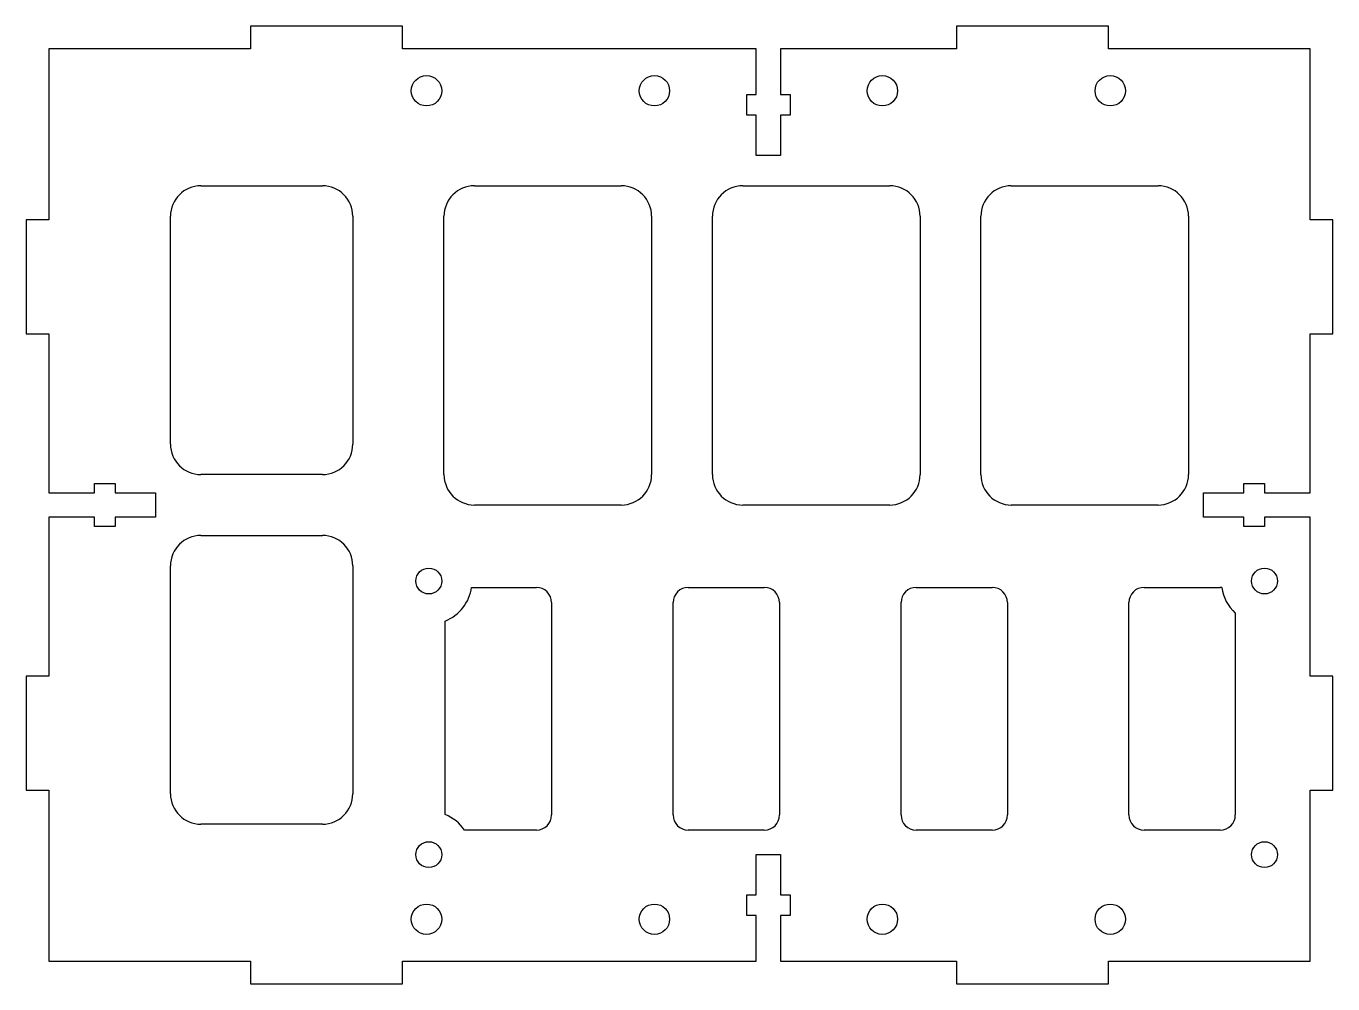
# Model space of a CAD drawing. Header units: millimetres. Extents: x -3 to 169, y -3 to 123.
import ezdxf

# ---------------------------------------------------------------- set-up
doc = ezdxf.new("R2010")
doc.units = ezdxf.units.MM

msp = doc.modelspace()

# ---------------------------------------------------------------- linework, layer by layer
for p, q in [((46.52, 123, 1.5), (26.52, 123, 1.5)), ((26.52, 123, 1.5), (26.52, 120, 1.5)), ((46.52, 120, 1.5), (46.52, 123, 1.5)), ((139.48, 123, 1.5), (119.48, 123, 1.5)), ((119.48, 123, 1.5), (119.48, 120, 1.5)), ((139.48, 120, 1.5), (139.48, 123, 1.5)), ((26.52, 120, 1.5), (0, 120, 1.5)), ((0, 120, 1.5), (0, 97.5, 1.5)), ((93.1, 120, 1.5), (46.52, 120, 1.5)), ((93.1, 114, 1.5), (93.1, 120, 1.5)), ((119.48, 120, 1.5), (96.3, 120, 1.5)), ((96.3, 120, 1.5), (96.3, 114, 1.5)), ((166, 120, 1.5), (139.48, 120, 1.5)), ((166, 97.5, 1.5), (166, 120, 1.5)), ((91.85, 111.3, 1.5), (91.85, 114, 1.5)), ((91.85, 114, 1.5), (93.1, 114, 1.5)), ((96.3, 114, 1.5), (97.55, 114, 1.5)), ((97.55, 114, 1.5), (97.55, 111.3, 1.5)), ((93.1, 111.3, 1.5), (91.85, 111.3, 1.5)), ((93.1, 105.99, 1.5), (93.1, 111.3, 1.5)), ((97.55, 111.3, 1.5), (96.3, 111.3, 1.5)), ((96.3, 111.3, 1.5), (96.3, 105.99, 1.5)), ((96.3, 105.99, 1.5), (93.1, 105.99, 1.5)), ((20, 102, 1.5), (36, 102, 1.5)), ((56, 102, 1.5), (75.33, 102, 1.5)), ((91.33, 102, 1.5), (110.67, 102, 1.5)), ((126.67, 102, 1.5), (146, 102, 1.5)), ((0, 97.5, 1.5), (-3, 97.5, 1.5)), ((-3, 97.5, 1.5), (-3, 82.5, 1.5)), ((16, 68, 1.5), (16, 98, 1.5)), ((40, 98, 1.5), (40, 68, 1.5)), ((52, 64, 1.5), (52, 98, 1.5)), ((79.33, 98, 1.5), (79.33, 64, 1.5)), ((87.33, 64, 1.5), (87.33, 98, 1.5)), ((114.67, 98, 1.5), (114.67, 64, 1.5)), ((122.67, 64, 1.5), (122.67, 98, 1.5)), ((150, 98, 1.5), (150, 64, 1.5)), ((169, 97.5, 1.5), (166, 97.5, 1.5)), ((169, 82.5, 1.5), (169, 97.5, 1.5)), ((-3, 82.5, 1.5), (0, 82.5, 1.5)), ((0, 82.5, 1.5), (0, 61.6, 1.5)), ((166, 61.6, 1.5), (166, 82.5, 1.5)), ((166, 82.5, 1.5), (169, 82.5, 1.5)), ((36, 64, 1.5), (20, 64, 1.5)), ((6, 61.6, 1.5), (6, 62.85, 1.5)), ((6, 62.85, 1.5), (8.7, 62.85, 1.5)), ((8.7, 62.85, 1.5), (8.7, 61.6, 1.5)), ((157.3, 61.6, 1.5), (157.3, 62.85, 1.5)), ((157.3, 62.85, 1.5), (160, 62.85, 1.5)), ((160, 62.85, 1.5), (160, 61.6, 1.5)), ((0, 61.6, 1.5), (6, 61.6, 1.5)), ((8.7, 61.6, 1.5), (14.01, 61.6, 1.5)), ((14.01, 61.6, 1.5), (14.01, 58.4, 1.5)), ((151.99, 58.4, 1.5), (151.99, 61.6, 1.5)), ((151.99, 61.6, 1.5), (157.3, 61.6, 1.5)), ((160, 61.6, 1.5), (166, 61.6, 1.5)), ((75.33, 60, 1.5), (56, 60, 1.5)), ((110.67, 60, 1.5), (91.33, 60, 1.5)), ((146, 60, 1.5), (126.67, 60, 1.5)), ((6, 58.4, 1.5), (0, 58.4, 1.5)), ((0, 58.4, 1.5), (0, 37.5, 1.5)), ((6, 57.15, 1.5), (6, 58.4, 1.5)), ((8.7, 57.15, 1.5), (6, 57.15, 1.5)), ((14.01, 58.4, 1.5), (8.7, 58.4, 1.5)), ((8.7, 58.4, 1.5), (8.7, 57.15, 1.5)), ((157.3, 58.4, 1.5), (151.99, 58.4, 1.5)), ((157.3, 57.15, 1.5), (157.3, 58.4, 1.5)), ((160, 57.15, 1.5), (157.3, 57.15, 1.5)), ((166, 58.4, 1.5), (160, 58.4, 1.5)), ((160, 58.4, 1.5), (160, 57.15, 1.5)), ((166, 37.5, 1.5), (166, 58.4, 1.5)), ((20, 56, 1.5), (36, 56, 1.5)), ((16, 22, 1.5), (16, 52, 1.5)), ((40, 52, 1.5), (40, 22, 1.5)), ((55.64, 49.16, 1.5), (64.16, 49.16, 1.5)), ((84.16, 49.16, 1.5), (94.16, 49.16, 1.5)), ((114.16, 49.16, 1.5), (124.16, 49.16, 1.5)), ((144.16, 49.16, 1.5), (154.16, 49.16, 1.5)), ((66.16, 47.16, 1.5), (66.16, 19.22, 1.5)), ((82.16, 19.22, 1.5), (82.16, 47.16, 1.5)), ((96.16, 47.16, 1.5), (96.16, 19.22, 1.5)), ((112.16, 19.22, 1.5), (112.16, 47.16, 1.5)), ((126.16, 47.16, 1.5), (126.16, 19.22, 1.5)), ((142.16, 19.22, 1.5), (142.16, 47.16, 1.5)), ((52.16, 19.27, 1.5), (52.16, 44.73, 1.5)), ((156.16, 45.79, 1.5), (156.16, 19.22, 1.5)), ((0, 37.5, 1.5), (-3, 37.5, 1.5)), ((-3, 37.5, 1.5), (-3, 22.5, 1.5)), ((169, 37.5, 1.5), (166, 37.5, 1.5)), ((169, 22.5, 1.5), (169, 37.5, 1.5)), ((-3, 22.5, 1.5), (0, 22.5, 1.5)), ((0, 22.5, 1.5), (0, 0, 1.5)), ((166, 0, 1.5), (166, 22.5, 1.5)), ((166, 22.5, 1.5), (169, 22.5, 1.5)), ((36, 18, 1.5), (20, 18, 1.5)), ((64.16, 17.22, 1.5), (54.7, 17.22, 1.5)), ((94.16, 17.22, 1.5), (84.16, 17.22, 1.5)), ((124.16, 17.22, 1.5), (114.16, 17.22, 1.5)), ((154.16, 17.22, 1.5), (144.16, 17.22, 1.5)), ((93.1, 8.7, 1.5), (93.1, 14.01, 1.5)), ((93.1, 14.01, 1.5), (96.3, 14.01, 1.5)), ((96.3, 14.01, 1.5), (96.3, 8.7, 1.5)), ((91.85, 6, 1.5), (91.85, 8.7, 1.5)), ((91.85, 8.7, 1.5), (93.1, 8.7, 1.5)), ((96.3, 8.7, 1.5), (97.55, 8.7, 1.5)), ((97.55, 8.7, 1.5), (97.55, 6, 1.5)), ((93.1, 6, 1.5), (91.85, 6, 1.5)), ((93.1, 0, 1.5), (93.1, 6, 1.5)), ((97.55, 6, 1.5), (96.3, 6, 1.5)), ((96.3, 6, 1.5), (96.3, 0, 1.5)), ((0, 0, 1.5), (26.52, 0, 1.5)), ((26.52, 0, 1.5), (26.52, -3, 1.5)), ((46.52, -3, 1.5), (46.52, 0, 1.5)), ((46.52, 0, 1.5), (93.1, 0, 1.5)), ((96.3, 0, 1.5), (119.48, 0, 1.5)), ((119.48, 0, 1.5), (119.48, -3, 1.5)), ((139.48, -3, 1.5), (139.48, 0, 1.5)), ((139.48, 0, 1.5), (166, 0, 1.5)), ((26.52, -3, 1.5), (46.52, -3, 1.5)), ((119.48, -3, 1.5), (139.48, -3, 1.5))]:
    msp.add_line(p, q)
for centre, radius in [((49.7, 114.5, 1.5), 2), ((79.7, 114.5, 1.5), 2), ((109.7, 114.5, 1.5), 2), ((139.7, 114.5, 1.5), 2), ((50, 50, 1.5), 1.7), ((160, 50, 1.5), 1.7), ((50, 14, 1.5), 1.7), ((160, 14, 1.5), 1.7), ((49.7, 5.5, 1.5), 2), ((79.7, 5.5, 1.5), 2), ((109.7, 5.5, 1.5), 2), ((139.7, 5.5, 1.5), 2)]:
    msp.add_circle(centre, radius)
for centre, radius, start, end in [((20, 98, 1.5), 4, 90, 180), ((36, 98, 1.5), 4, 0, 90), ((56, 98, 1.5), 4, 90, 180), ((75.33, 98, 1.5), 4, 0, 90), ((91.33, 98, 1.5), 4, 90, 180), ((110.67, 98, 1.5), 4, 0, 90), ((126.67, 98, 1.5), 4, 90, 180), ((146, 98, 1.5), 4, 0, 90), ((20, 68, 1.5), 4, 180, 270), ((36, 68, 1.5), 4, 270, 360), ((56, 64, 1.5), 4, 180, 270), ((75.33, 64, 1.5), 4, 270, 360), ((91.33, 64, 1.5), 4, 180, 270), ((110.67, 64, 1.5), 4, 270, 360), ((126.67, 64, 1.5), 4, 180, 270), ((146, 64, 1.5), 4, 270, 360), ((20, 52, 1.5), 4, 90, 180), ((36, 52, 1.5), 4, 0, 90), ((50, 50, 1.5), 5.7, 292.2685, 351.5255), ((64.16, 47.16, 1.5), 2, 0, 90), ((84.16, 47.16, 1.5), 2, 90, 180), ((94.16, 47.16, 1.5), 2, 0, 90), ((114.16, 47.16, 1.5), 2, 90, 180), ((124.16, 47.16, 1.5), 2, 0, 90), ((144.16, 47.16, 1.5), 2, 90, 180), ((154.16, 47.16, 1.5), 2, 84.1515, 90), ((160, 50, 1.5), 5.7, 188.5803, 227.6479), ((20, 22, 1.5), 4, 180, 270), ((36, 22, 1.5), 4, 270, 360), ((50, 14, 1.5), 5.7, 34.3962, 67.7315), ((64.16, 19.22, 1.5), 2, 270, 360), ((84.16, 19.22, 1.5), 2, 180, 270), ((94.16, 19.22, 1.5), 2, 270, 360), ((114.16, 19.22, 1.5), 2, 180, 270), ((124.16, 19.22, 1.5), 2, 270, 360), ((144.16, 19.22, 1.5), 2, 180, 270), ((154.16, 19.22, 1.5), 2, 270, 360)]:
    msp.add_arc(centre, radius, start, end)

doc.saveas('drawing.dxf')
